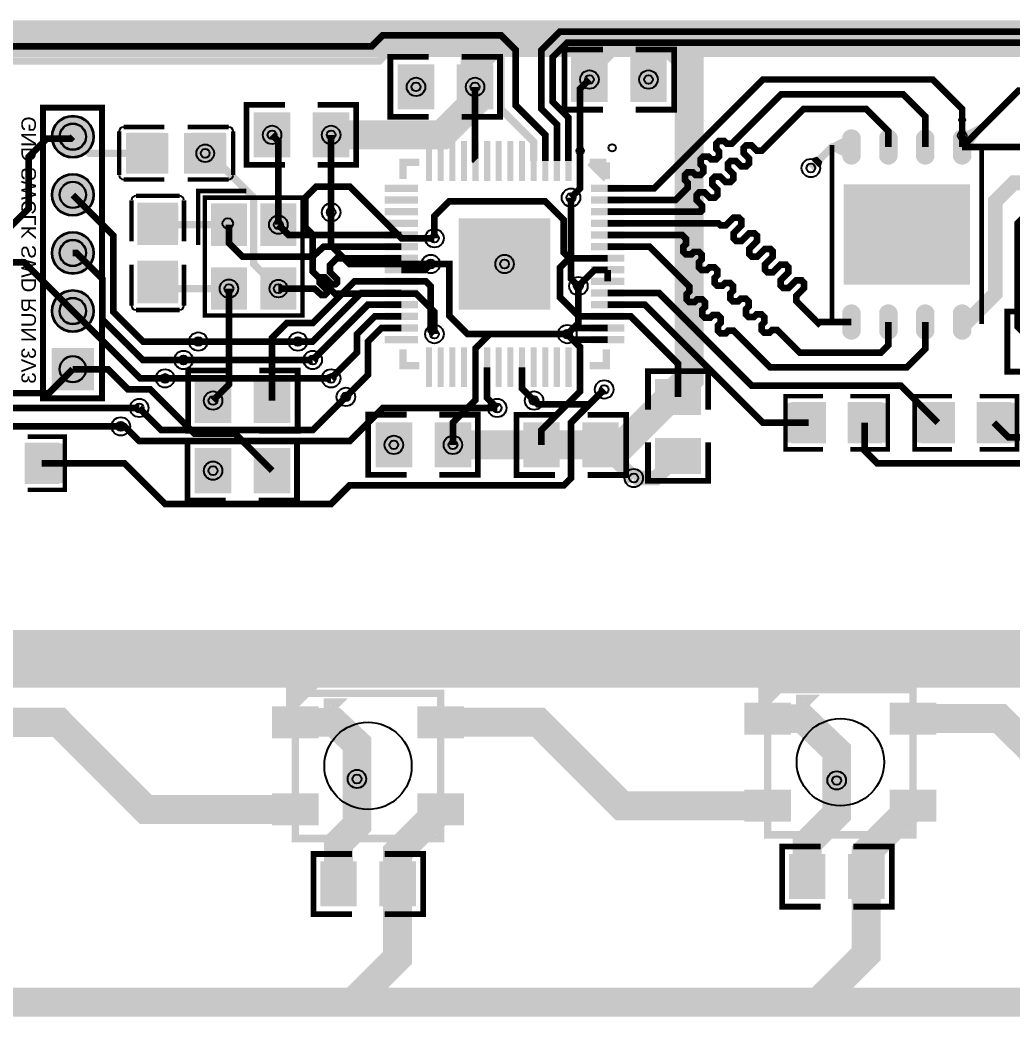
# Model space of a CAD drawing. Extents: x -5 to 8273, y -8273 to 5.
# Drawn here: x 3659 to 5003, y -1381 to 5 of the extents above; entities that cross this region are included whole.
import ezdxf

# ---------------------------------------------------------------- set-up
doc = ezdxf.new("R2010")
doc.units = 9
for name, color, linetype, true_color in [('BoardOutLine', 7, 'Continuous', 0xff00ff), ('BottomLayer', 7, 'Continuous', 0x0000ff), ('BottomSilkLayer', 7, 'Continuous', 0x66cc33), ('BottomSolderMaskLayer', 7, 'Continuous', 0xaa00ff), ('Document', 7, 'Continuous', 0xffffff), ('Hole', 7, 'Continuous', 0x222222), ('Multi-Layer', 7, 'Continuous', 0xc0c0c0), ('TopLayer', 7, 'Continuous', 0xff0000), ('TopPasteMaskLayer', 7, 'Continuous', 0x808080), ('TopSilkLayer', 7, 'Continuous', 0xffcc00), ('TopSolderMaskLayer', 7, 'Continuous', 0x800080)]:
    doc.layers.add(name, color=color, linetype=linetype, true_color=true_color)
doc.styles.get("Standard").update_dxf_attribs({"font": 'arial.ttf'})

msp = doc.modelspace()

# ---------------------------------------------------------------- hatches: boundary and pattern name
at = {"layer": 'BottomSolderMaskLayer'}
for points in [[(3701.4, -152.5, 1), (3758.6, -152.5, 1)], [(3701.4, -231.3, 1), (3758.6, -231.3, 1)], [(3701.4, -310, 1), (3758.6, -310, 1)], [(3701.4, -388.7, 1), (3758.6, -388.7, 1)], [(3701.4, -496), (3701.4, -438.9), (3758.6, -438.9), (3758.6, -496)]]:
    msp.add_hatch(color=256, dxfattribs=at).paths.add_polyline_path(points)
at = {"layer": 'Multi-Layer'}
for points in [[(3702.4, -152.5, 1), (3757.6, -152.5, 1)], [(3702.4, -231.3, 1), (3757.6, -231.3, 1)], [(3702.4, -310, 1), (3757.6, -310, 1)], [(3702.4, -388.7, 1), (3757.6, -388.7, 1)], [(3702.4, -495), (3702.4, -439.9), (3757.6, -439.9), (3757.6, -495)]]:
    msp.add_hatch(color=256, dxfattribs=at).paths.add_polyline_path(points)
at = {"layer": 'TopLayer'}
for points in [[(4452.8, -103.5), (4407.2, -103.5), (4407.2, -46.5), (4452.8, -46.5)], [(4532.8, -103.5), (4487.2, -103.5), (4487.2, -46.5), (4532.8, -46.5)], [(4172.2, -56.5), (4217.8, -56.5), (4217.8, -113.5), (4172.2, -113.5)], [(4252.2, -56.5), (4297.8, -56.5), (4297.8, -113.5), (4252.2, -113.5)], [(3977.2, -121.5), (4022.8, -121.5), (4022.8, -178.5), (3977.2, -178.5)], [(4057.2, -121.5), (4102.8, -121.5), (4102.8, -178.5), (4057.2, -178.5)], [(4942.5, -144.1), (4946.4, -166.2), (4959.9, -147.8), (4959.9, -135.1)], [(3858.4, -201.6), (3858.4, -148.4), (3802.9, -148.4), (3802.9, -201.6)], [(3881.6, -201.6), (3881.6, -148.4), (3937.1, -148.4), (3937.1, -201.6)], [(4796.4, -180.1, -0.785398), (4773.6, -180.1), (4773.6, -152.7, -0.785398), (4796.4, -152.7)], [(4846.4, -180.1, -0.785398), (4823.6, -180.1), (4823.6, -152.7, -0.785398), (4846.4, -152.7)], [(4896.4, -180.1, -0.785398), (4873.6, -180.1), (4873.6, -152.7, -0.785398), (4896.4, -152.7)], [(4946.4, -180.1, -0.785398), (4923.6, -180.1), (4923.6, -152.7, -0.785398), (4946.4, -152.7)], [(4216.6, -163.6), (4216.6, -206.9), (4208.7, -206.9), (4208.7, -163.6)], [(4232.3, -163.6), (4232.3, -206.9), (4224.4, -206.9), (4224.4, -163.6)], [(4248.1, -163.6), (4248.1, -206.9), (4240.2, -206.9), (4240.2, -163.6)], [(4263.8, -163.6), (4263.8, -206.9), (4255.9, -206.9), (4255.9, -163.6)], [(4279.6, -163.6), (4279.6, -206.9), (4271.7, -206.9), (4271.7, -163.6)], [(4295.3, -163.6), (4295.3, -206.9), (4287.4, -206.9), (4287.4, -163.6)], [(4311.1, -163.6), (4311.1, -206.9), (4303.2, -206.9), (4303.2, -163.6)], [(4326.8, -163.6), (4326.8, -206.9), (4318.9, -206.9), (4318.9, -163.6)], [(4342.6, -163.6), (4342.6, -206.9), (4334.7, -206.9), (4334.7, -163.6)], [(4358.3, -163.6), (4358.3, -206.9), (4350.4, -206.9), (4350.4, -163.6)], [(4374.1, -163.6), (4374.1, -206.9), (4366.2, -206.9), (4366.2, -163.6)], [(4389.8, -163.6), (4389.8, -206.9), (4381.9, -206.9), (4381.9, -163.6)], [(4405.6, -163.6), (4405.6, -206.9), (4397.7, -206.9), (4397.7, -163.6)], [(4421.3, -163.6), (4421.3, -206.9), (4413.4, -206.9), (4413.4, -163.6)], [(4773.6, -178.9), (4773.6, -153.9), (4758.6, -161.4), (4758.6, -171.4)], [(4742.5, -195.8), (4729.2, -182.5), (4738.5, -179.4), (4745.6, -186.5)], [(4153.6, -218.7), (4196.9, -218.7), (4196.9, -226.6), (4153.6, -226.6)], [(4476.4, -226.6), (4433.1, -226.6), (4433.1, -218.7), (4476.4, -218.7)], [(4944.6, -218.1), (4944.6, -351.9), (4775.4, -351.9), (4775.4, -218.1)], [(4153.6, -234.4), (4196.9, -234.4), (4196.9, -242.3), (4153.6, -242.3)], [(4476.4, -242.3), (4433.1, -242.3), (4433.1, -234.4), (4476.4, -234.4)], [(3818.4, -298.4), (3871.6, -298.4), (3871.6, -242.9), (3818.4, -242.9)], [(3917.9, -299.3), (3965.2, -299.3), (3965.2, -244.1), (3917.9, -244.1)], [(4032.1, -299.3), (3984.8, -299.3), (3984.8, -244.1), (4032.1, -244.1)], [(4153.6, -250.2), (4196.9, -250.2), (4196.9, -258.1), (4153.6, -258.1)], [(4476.4, -258.1), (4433.1, -258.1), (4433.1, -250.2), (4476.4, -250.2)], [(4153.6, -265.9), (4196.9, -265.9), (4196.9, -273.8), (4153.6, -273.8)], [(4376, -264), (4376, -386), (4254, -386), (4254, -264)], [(4476.4, -273.8), (4433.1, -273.8), (4433.1, -265.9), (4476.4, -265.9)], [(4153.6, -281.7), (4196.9, -281.7), (4196.9, -289.6), (4153.6, -289.6)], [(4476.4, -289.6), (4433.1, -289.6), (4433.1, -281.7), (4476.4, -281.7)], [(4153.6, -297.4), (4196.9, -297.4), (4196.9, -305.3), (4153.6, -305.3)], [(4476.4, -305.3), (4433.1, -305.3), (4433.1, -297.4), (4476.4, -297.4)], [(4153.6, -313.2), (4196.9, -313.2), (4196.9, -321.1), (4153.6, -321.1)], [(4476.4, -321.1), (4433.1, -321.1), (4433.1, -313.2), (4476.4, -313.2)], [(3818.4, -321.6), (3871.6, -321.6), (3871.6, -377.1), (3818.4, -377.1)], [(3917.9, -330.7), (3965.2, -330.7), (3965.2, -385.9), (3917.9, -385.9)], [(4032.1, -330.7), (3984.8, -330.7), (3984.8, -385.9), (4032.1, -385.9)], [(4153.6, -328.9), (4196.9, -328.9), (4196.9, -336.8), (4153.6, -336.8)], [(4476.4, -336.8), (4433.1, -336.8), (4433.1, -328.9), (4476.4, -328.9)], [(4153.6, -344.7), (4196.9, -344.7), (4196.9, -352.6), (4153.6, -352.6)], [(4476.4, -352.6), (4433.1, -352.6), (4433.1, -344.7), (4476.4, -344.7)], [(4153.6, -360.4), (4196.9, -360.4), (4196.9, -368.3), (4153.6, -368.3)], [(4476.4, -368.3), (4433.1, -368.3), (4433.1, -360.4), (4476.4, -360.4)], [(4153.6, -376.2), (4196.9, -376.2), (4196.9, -384.1), (4153.6, -384.1)], [(4476.4, -384.1), (4433.1, -384.1), (4433.1, -376.2), (4476.4, -376.2)], [(4796.4, -417.3, -0.785398), (4773.6, -417.3), (4773.6, -389.9, -0.785398), (4796.4, -389.9)], [(4846.4, -417.3, -0.785398), (4823.6, -417.3), (4823.6, -389.9, -0.785398), (4846.4, -389.9)], [(4896.4, -417.3, -0.785398), (4873.6, -417.3), (4873.6, -389.9, -0.785398), (4896.4, -389.9)], [(4946.4, -417.3, -0.785398), (4923.6, -417.3), (4923.6, -389.9, -0.785398), (4946.4, -389.9)], [(4153.6, -391.9), (4196.9, -391.9), (4196.9, -399.8), (4153.6, -399.8)], [(4476.4, -399.8), (4433.1, -399.8), (4433.1, -391.9), (4476.4, -391.9)], [(4153.6, -407.7), (4196.9, -407.7), (4196.9, -415.5), (4153.6, -415.5)], [(4476.4, -415.5), (4433.1, -415.5), (4433.1, -407.7), (4476.4, -407.7)], [(4153.6, -423.4), (4196.9, -423.4), (4196.9, -431.3), (4153.6, -431.3)], [(4476.4, -431.3), (4433.1, -431.3), (4433.1, -423.4), (4476.4, -423.4)], [(4208.7, -486.4), (4208.7, -443.1), (4216.6, -443.1), (4216.6, -486.4)], [(4224.4, -486.4), (4224.4, -443.1), (4232.3, -443.1), (4232.3, -486.4)], [(4240.2, -486.4), (4240.2, -443.1), (4248.1, -443.1), (4248.1, -486.4)], [(4255.9, -486.4), (4255.9, -443.1), (4263.8, -443.1), (4263.8, -486.4)], [(4271.7, -486.4), (4271.7, -443.1), (4279.6, -443.1), (4279.6, -486.4)], [(4287.4, -486.4), (4287.4, -443.1), (4295.3, -443.1), (4295.3, -486.4)], [(4303.2, -486.4), (4303.2, -443.1), (4311.1, -443.1), (4311.1, -486.4)], [(4318.9, -486.4), (4318.9, -443.1), (4326.8, -443.1), (4326.8, -486.4)], [(4334.7, -486.4), (4334.7, -443.1), (4342.6, -443.1), (4342.6, -486.4)], [(4350.4, -486.4), (4350.4, -443.1), (4358.3, -443.1), (4358.3, -486.4)], [(4366.2, -486.4), (4366.2, -443.1), (4374.1, -443.1), (4374.1, -486.4)], [(4381.9, -486.4), (4381.9, -443.1), (4389.8, -443.1), (4389.8, -486.4)], [(4397.7, -486.4), (4397.7, -443.1), (4405.6, -443.1), (4405.6, -486.4)], [(4413.4, -486.4), (4413.4, -443.1), (4421.3, -443.1), (4421.3, -486.4)], [(3942.8, -538.5), (3897.2, -538.5), (3897.2, -481.5), (3942.8, -481.5)], [(4022.8, -538.5), (3977.2, -538.5), (3977.2, -481.5), (4022.8, -481.5)], [(4578.5, -482.2), (4578.5, -527.8), (4521.5, -527.8), (4521.5, -482.2)], [(4749.3, -567.1), (4749.3, -512.9), (4704.7, -512.9), (4704.7, -567.1)], [(4780.7, -567.1), (4780.7, -512.9), (4825.3, -512.9), (4825.3, -567.1)], [(4924.3, -567.1), (4924.3, -512.9), (4879.7, -512.9), (4879.7, -567.1)], [(4955.7, -567.1), (4955.7, -512.9), (5000.3, -512.9), (5000.3, -567.1)], [(4142.2, -541.5), (4187.8, -541.5), (4187.8, -598.5), (4142.2, -598.5)], [(4222.2, -541.5), (4267.8, -541.5), (4267.8, -598.5), (4222.2, -598.5)], [(4387.8, -598.5), (4342.2, -598.5), (4342.2, -541.5), (4387.8, -541.5)], [(4467.8, -598.5), (4422.2, -598.5), (4422.2, -541.5), (4467.8, -541.5)], [(3665.7, -567.9), (3665.7, -622.1), (3710.3, -622.1), (3710.3, -567.9)], [(4578.5, -562.2), (4578.5, -607.8), (4521.5, -607.8), (4521.5, -562.2)], [(3897.2, -576.5), (3942.8, -576.5), (3942.8, -633.5), (3897.2, -633.5)], [(3977.2, -576.5), (4022.8, -576.5), (4022.8, -633.5), (3977.2, -633.5)], [(4061.1, -965.6), (4002, -965.6), (4002, -926.3), (4061.1, -926.3)], [(4257.9, -965.6), (4198.9, -965.6), (4198.9, -926.3), (4257.9, -926.3)], [(4701.1, -960.6), (4642, -960.6), (4642, -921.3), (4701.1, -921.3)], [(4897.9, -960.6), (4838.9, -960.6), (4838.9, -921.3), (4897.9, -921.3)], [(4701.1, -1078.7), (4642, -1078.7), (4642, -1039.4), (4701.1, -1039.4)], [(4897.9, -1078.7), (4838.9, -1078.7), (4838.9, -1039.4), (4897.9, -1039.4)], [(4061.1, -1083.7), (4002, -1083.7), (4002, -1044.4), (4061.1, -1044.4)], [(4257.9, -1083.7), (4198.9, -1083.7), (4198.9, -1044.4), (4257.9, -1044.4)], [(4112.8, -1193.5), (4067.2, -1193.5), (4067.2, -1136.5), (4112.8, -1136.5)], [(4192.8, -1193.5), (4147.2, -1193.5), (4147.2, -1136.5), (4192.8, -1136.5)], [(4747.8, -1183.5), (4702.2, -1183.5), (4702.2, -1126.5), (4747.8, -1126.5)], [(4827.8, -1183.5), (4782.2, -1183.5), (4782.2, -1126.5), (4827.8, -1126.5)]]:
    msp.add_hatch(color=256, dxfattribs=at).paths.add_polyline_path(points)
at = {"layer": 'TopPasteMaskLayer'}
for points in [[(4452.8, -103.5), (4407.2, -103.5), (4407.2, -46.5), (4452.8, -46.5)], [(4532.8, -103.5), (4487.2, -103.5), (4487.2, -46.5), (4532.8, -46.5)], [(4172.2, -56.5), (4217.8, -56.5), (4217.8, -113.5), (4172.2, -113.5)], [(4252.2, -56.5), (4297.8, -56.5), (4297.8, -113.5), (4252.2, -113.5)], [(3977.2, -121.5), (4022.8, -121.5), (4022.8, -178.5), (3977.2, -178.5)], [(4057.2, -121.5), (4102.8, -121.5), (4102.8, -178.5), (4057.2, -178.5)], [(3804.1, -199.4), (3804.1, -149), (3806, -147), (3851.3, -147), (3853.3, -149), (3853.5, -165.2), (3835.7, -165.2), (3835.7, -182.9), (3853.1, -182.9), (3853.3, -199.4), (3851.3, -201.4), (3806, -201.4)], [(3888.7, -199.4), (3888.7, -182.9), (3906.2, -182.9), (3906.2, -165.2), (3888.9, -165.2), (3888.7, -149), (3890.7, -147), (3935.9, -147), (3937.9, -149), (3937.9, -199.4), (3935.9, -201.4), (3890.7, -201.4)], [(4796.4, -180.1, -0.785398), (4773.6, -180.1), (4773.6, -152.7, -0.785398), (4796.4, -152.7)], [(4846.4, -180.1, -0.785398), (4823.6, -180.1), (4823.6, -152.7, -0.785398), (4846.4, -152.7)], [(4896.4, -180.1, -0.785398), (4873.6, -180.1), (4873.6, -152.7, -0.785398), (4896.4, -152.7)], [(4946.4, -180.1, -0.785398), (4923.6, -180.1), (4923.6, -152.7, -0.785398), (4946.4, -152.7)], [(4216.6, -163.6), (4208.7, -163.6), (4208.7, -206.9), (4216.6, -206.9)], [(4232.3, -163.6), (4224.4, -163.6), (4224.4, -206.9), (4232.3, -206.9)], [(4248.1, -163.6), (4240.2, -163.6), (4240.2, -206.9), (4248.1, -206.9)], [(4263.8, -163.6), (4255.9, -163.6), (4255.9, -206.9), (4263.8, -206.9)], [(4279.6, -163.6), (4271.7, -163.6), (4271.7, -206.9), (4279.6, -206.9)], [(4295.3, -163.6), (4287.4, -163.6), (4287.4, -206.9), (4295.3, -206.9)], [(4303.2, -206.9), (4311.1, -206.9), (4311.1, -163.6), (4303.2, -163.6)], [(4326.8, -163.6), (4318.9, -163.6), (4318.9, -206.9), (4326.8, -206.9)], [(4342.6, -163.6), (4334.7, -163.6), (4334.7, -206.9), (4342.6, -206.9)], [(4358.3, -163.6), (4350.4, -163.6), (4350.4, -206.9), (4358.3, -206.9)], [(4374.1, -163.6), (4366.2, -163.6), (4366.2, -206.9), (4374.1, -206.9)], [(4389.8, -163.6), (4381.9, -163.6), (4381.9, -206.9), (4389.8, -206.9)], [(4405.6, -163.6), (4397.7, -163.6), (4397.7, -206.9), (4405.6, -206.9)], [(4421.3, -163.6), (4413.4, -163.6), (4413.4, -206.9), (4421.3, -206.9)], [(4153.6, -226.6), (4196.9, -226.6), (4196.9, -218.7), (4153.6, -218.7)], [(4433.1, -226.6), (4476.4, -226.6), (4476.4, -218.7), (4433.1, -218.7)], [(4944.6, -218.1), (4944.6, -351.9), (4775.4, -351.9), (4775.4, -218.1)], [(4153.6, -242.3), (4196.9, -242.3), (4196.9, -234.4), (4153.6, -234.4)], [(4433.1, -242.3), (4476.4, -242.3), (4476.4, -234.4), (4433.1, -234.4)], [(3820.6, -244.1), (3871, -244.1), (3873, -246), (3873, -291.3), (3871, -293.3), (3854.8, -293.5), (3854.8, -275.7), (3837.1, -275.7), (3837.1, -293.1), (3820.6, -293.3), (3818.6, -291.3), (3818.6, -246)], [(3917.9, -299.3), (3965.2, -299.3), (3965.2, -244.1), (3917.9, -244.1)], [(4032.1, -299.3), (3984.8, -299.3), (3984.8, -244.1), (4032.1, -244.1)], [(4196.9, -250.2), (4153.6, -250.2), (4153.6, -258.1), (4196.9, -258.1)], [(4433.1, -258.1), (4476.4, -258.1), (4476.4, -250.2), (4433.1, -250.2)], [(4196.9, -265.9), (4153.6, -265.9), (4153.6, -273.8), (4196.9, -273.8)], [(4363.8, -276.2), (4363.8, -373.8), (4266.2, -373.8), (4266.2, -276.2)], [(4433.1, -273.8), (4476.4, -273.8), (4476.4, -265.9), (4433.1, -265.9)], [(4196.9, -281.7), (4153.6, -281.7), (4153.6, -289.6), (4196.9, -289.6)], [(4476.4, -281.7), (4433.1, -281.7), (4433.1, -289.6), (4476.4, -289.6)], [(4196.9, -297.4), (4153.6, -297.4), (4153.6, -305.3), (4196.9, -305.3)], [(4433.1, -305.3), (4476.4, -305.3), (4476.4, -297.4), (4433.1, -297.4)], [(4196.9, -313.2), (4153.6, -313.2), (4153.6, -321.1), (4196.9, -321.1)], [(4433.1, -321.1), (4476.4, -321.1), (4476.4, -313.2), (4433.1, -313.2)], [(3820.6, -328.7), (3837.1, -328.7), (3837.1, -346.2), (3854.8, -346.2), (3854.8, -328.9), (3871, -328.7), (3873, -330.7), (3873, -375.9), (3871, -377.9), (3820.6, -377.9), (3818.6, -375.9), (3818.6, -330.7)], [(3917.9, -330.7), (3965.2, -330.7), (3965.2, -385.9), (3917.9, -385.9)], [(4032.1, -330.7), (3984.8, -330.7), (3984.8, -385.9), (4032.1, -385.9)], [(4153.6, -336.8), (4196.9, -336.8), (4196.9, -328.9), (4153.6, -328.9)], [(4433.1, -336.8), (4476.4, -336.8), (4476.4, -328.9), (4433.1, -328.9)], [(4153.6, -352.6), (4196.9, -352.6), (4196.9, -344.7), (4153.6, -344.7)], [(4433.1, -352.6), (4476.4, -352.6), (4476.4, -344.7), (4433.1, -344.7)], [(4196.9, -360.4), (4153.6, -360.4), (4153.6, -368.3), (4196.9, -368.3)], [(4433.1, -368.3), (4476.4, -368.3), (4476.4, -360.4), (4433.1, -360.4)], [(4196.9, -376.2), (4153.6, -376.2), (4153.6, -384.1), (4196.9, -384.1)], [(4433.1, -384.1), (4476.4, -384.1), (4476.4, -376.2), (4433.1, -376.2)], [(4796.4, -417.3, -0.785398), (4773.6, -417.3), (4773.6, -389.9, -0.785398), (4796.4, -389.9)], [(4846.4, -417.3, -0.785398), (4823.6, -417.3), (4823.6, -389.9, -0.785398), (4846.4, -389.9)], [(4896.4, -417.3, -0.785398), (4873.6, -417.3), (4873.6, -389.9, -0.785398), (4896.4, -389.9)], [(4946.4, -417.3, -0.785398), (4923.6, -417.3), (4923.6, -389.9, -0.785398), (4946.4, -389.9)], [(4196.9, -391.9), (4153.6, -391.9), (4153.6, -399.8), (4196.9, -399.8)], [(4433.1, -399.8), (4476.4, -399.8), (4476.4, -391.9), (4433.1, -391.9)], [(4196.9, -407.7), (4153.6, -407.7), (4153.6, -415.5), (4196.9, -415.5)], [(4476.4, -407.7), (4433.1, -407.7), (4433.1, -415.5), (4476.4, -415.5)], [(4196.9, -423.4), (4153.6, -423.4), (4153.6, -431.3), (4196.9, -431.3)], [(4476.4, -423.4), (4433.1, -423.4), (4433.1, -431.3), (4476.4, -431.3)], [(4216.6, -443.1), (4208.7, -443.1), (4208.7, -486.4), (4216.6, -486.4)], [(4224.4, -486.4), (4232.3, -486.4), (4232.3, -443.1), (4224.4, -443.1)], [(4240.2, -486.4), (4248.1, -486.4), (4248.1, -443.1), (4240.2, -443.1)], [(4255.9, -486.4), (4263.8, -486.4), (4263.8, -443.1), (4255.9, -443.1)], [(4271.7, -486.4), (4279.6, -486.4), (4279.6, -443.1), (4271.7, -443.1)], [(4287.4, -486.4), (4295.3, -486.4), (4295.3, -443.1), (4287.4, -443.1)], [(4303.2, -486.4), (4311.1, -486.4), (4311.1, -443.1), (4303.2, -443.1)], [(4326.8, -443.1), (4318.9, -443.1), (4318.9, -486.4), (4326.8, -486.4)], [(4334.7, -486.4), (4342.6, -486.4), (4342.6, -443.1), (4334.7, -443.1)], [(4350.4, -486.4), (4358.3, -486.4), (4358.3, -443.1), (4350.4, -443.1)], [(4366.2, -486.4), (4374.1, -486.4), (4374.1, -443.1), (4366.2, -443.1)], [(4381.9, -486.4), (4389.8, -486.4), (4389.8, -443.1), (4381.9, -443.1)], [(4397.7, -486.4), (4405.6, -486.4), (4405.6, -443.1), (4397.7, -443.1)], [(4413.4, -486.4), (4421.3, -486.4), (4421.3, -443.1), (4413.4, -443.1)], [(3942.8, -538.5), (3897.2, -538.5), (3897.2, -481.5), (3942.8, -481.5)], [(4022.8, -538.5), (3977.2, -538.5), (3977.2, -481.5), (4022.8, -481.5)], [(4578.5, -482.2), (4578.5, -527.8), (4521.5, -527.8), (4521.5, -482.2)], [(4698.1, -565.2), (4698.1, -514.8), (4700, -512.8), (4745.3, -512.8), (4747.3, -514.8), (4747.5, -530.9), (4729.8, -530.9), (4729.8, -548.7), (4747.1, -548.7), (4747.3, -565.2), (4745.3, -567.2), (4700, -567.2)], [(4782.7, -565.2), (4782.7, -548.7), (4800.2, -548.7), (4800.2, -530.9), (4782.9, -530.9), (4782.7, -514.8), (4784.7, -512.8), (4830, -512.8), (4831.9, -514.8), (4831.9, -565.2), (4830, -567.2), (4784.7, -567.2)], [(4873.1, -565.2), (4873.1, -514.8), (4875, -512.8), (4920.3, -512.8), (4922.3, -514.8), (4922.5, -530.9), (4904.8, -530.9), (4904.8, -548.7), (4922.1, -548.7), (4922.3, -565.2), (4920.3, -567.2), (4875, -567.2)], [(4957.7, -565.2), (4957.7, -548.7), (4975.2, -548.7), (4975.2, -530.9), (4957.9, -530.9), (4957.7, -514.8), (4959.7, -512.8), (5005, -512.8), (5006.9, -514.8), (5006.9, -565.2), (5005, -567.2), (4959.7, -567.2)], [(4142.2, -541.5), (4187.8, -541.5), (4187.8, -598.5), (4142.2, -598.5)], [(4222.2, -541.5), (4267.8, -541.5), (4267.8, -598.5), (4222.2, -598.5)], [(4387.8, -598.5), (4342.2, -598.5), (4342.2, -541.5), (4387.8, -541.5)], [(4467.8, -598.5), (4422.2, -598.5), (4422.2, -541.5), (4467.8, -541.5)], [(3716.9, -569.8), (3716.9, -620.2), (3715, -622.2), (3669.7, -622.2), (3667.7, -620.2), (3667.5, -604.1), (3685.2, -604.1), (3685.2, -586.3), (3667.9, -586.3), (3667.7, -569.8), (3669.7, -567.8), (3715, -567.8)], [(4578.5, -562.2), (4578.5, -607.8), (4521.5, -607.8), (4521.5, -562.2)], [(3897.2, -576.5), (3942.8, -576.5), (3942.8, -633.5), (3897.2, -633.5)], [(3977.2, -576.5), (4022.8, -576.5), (4022.8, -633.5), (3977.2, -633.5)], [(4061.1, -965.6), (4002, -965.6), (4002, -926.3), (4061.1, -926.3)], [(4257.9, -965.6), (4198.9, -965.6), (4198.9, -926.3), (4257.9, -926.3)], [(4701.1, -960.6), (4642, -960.6), (4642, -921.3), (4701.1, -921.3)], [(4897.9, -960.6), (4838.9, -960.6), (4838.9, -921.3), (4897.9, -921.3)], [(4701.1, -1078.7), (4642, -1078.7), (4642, -1039.4), (4701.1, -1039.4)], [(4897.9, -1078.7), (4838.9, -1078.7), (4838.9, -1039.4), (4897.9, -1039.4)], [(4061.1, -1083.7), (4002, -1083.7), (4002, -1044.4), (4061.1, -1044.4)], [(4257.9, -1083.7), (4198.9, -1083.7), (4198.9, -1044.4), (4257.9, -1044.4)], [(4112.8, -1193.5), (4067.2, -1193.5), (4067.2, -1136.5), (4112.8, -1136.5)], [(4192.8, -1193.5), (4147.2, -1193.5), (4147.2, -1136.5), (4192.8, -1136.5)], [(4747.8, -1183.5), (4702.2, -1183.5), (4702.2, -1126.5), (4747.8, -1126.5)], [(4827.8, -1183.5), (4782.2, -1183.5), (4782.2, -1126.5), (4827.8, -1126.5)]]:
    msp.add_hatch(color=256, dxfattribs=at).paths.add_polyline_path(points)
at = {"layer": 'TopSolderMaskLayer'}
for points in [[(4170.2, -54.5), (4219.8, -54.5), (4219.8, -115.5), (4170.2, -115.5)], [(4250.2, -54.5), (4299.8, -54.5), (4299.8, -115.5), (4250.2, -115.5)], [(4454.8, -105.5), (4405.2, -105.5), (4405.2, -44.5), (4454.8, -44.5)], [(4534.8, -105.5), (4485.2, -105.5), (4485.2, -44.5), (4534.8, -44.5)], [(3701.4, -152.5, 1), (3758.6, -152.5, 1)], [(3975.2, -119.5), (4024.8, -119.5), (4024.8, -180.5), (3975.2, -180.5)], [(4055.2, -119.5), (4104.8, -119.5), (4104.8, -180.5), (4055.2, -180.5)], [(3859.4, -202.6), (3859.4, -147.4), (3801.9, -147.4), (3801.9, -202.6)], [(3880.6, -202.6), (3880.6, -147.4), (3938.1, -147.4), (3938.1, -202.6)], [(4797.4, -180.6, -0.785398), (4772.6, -180.6), (4772.6, -152.2, -0.785398), (4797.4, -152.2)], [(4847.4, -180.6, -0.785398), (4822.6, -180.6), (4822.6, -152.2, -0.785398), (4847.4, -152.2)], [(4897.4, -180.6, -0.785398), (4872.6, -180.6), (4872.6, -152.2, -0.785398), (4897.4, -152.2)], [(4947.4, -180.6, -0.785398), (4922.6, -180.6), (4922.6, -152.2, -0.785398), (4947.4, -152.2)], [(4216.8, -158.2), (4216.8, -212.3), (4208.5, -212.3), (4208.5, -158.2)], [(4232.5, -158.2), (4232.5, -212.3), (4224.3, -212.3), (4224.3, -158.2)], [(4248.3, -158.2), (4248.3, -212.3), (4240, -212.3), (4240, -158.2)], [(4264, -158.2), (4264, -212.3), (4255.8, -212.3), (4255.8, -158.2)], [(4279.8, -158.2), (4279.8, -212.3), (4271.5, -212.3), (4271.5, -158.2)], [(4295.5, -158.2), (4295.5, -212.3), (4287.3, -212.3), (4287.3, -158.2)], [(4311.2, -158.2), (4311.2, -212.3), (4303, -212.3), (4303, -158.2)], [(4327, -158.2), (4327, -212.3), (4318.8, -212.3), (4318.8, -158.2)], [(4342.7, -158.2), (4342.7, -212.3), (4334.5, -212.3), (4334.5, -158.2)], [(4358.5, -158.2), (4358.5, -212.3), (4350.3, -212.3), (4350.3, -158.2)], [(4374.2, -158.2), (4374.2, -212.3), (4366, -212.3), (4366, -158.2)], [(4390, -158.2), (4390, -212.3), (4381.7, -212.3), (4381.7, -158.2)], [(4405.7, -158.2), (4405.7, -212.3), (4397.5, -212.3), (4397.5, -158.2)], [(4421.5, -158.2), (4421.5, -212.3), (4413.2, -212.3), (4413.2, -158.2)], [(3701.4, -231.3, 1), (3758.6, -231.3, 1)], [(4152.6, -217.7), (4197.9, -217.7), (4197.9, -227.6), (4152.6, -227.6)], [(4477.4, -227.6), (4432.1, -227.6), (4432.1, -217.7), (4477.4, -217.7)], [(4945.6, -217.1), (4945.6, -352.9), (4774.4, -352.9), (4774.4, -217.1)], [(4152.6, -233.5), (4197.9, -233.5), (4197.9, -243.3), (4152.6, -243.3)], [(4477.4, -243.3), (4432.1, -243.3), (4432.1, -233.5), (4477.4, -233.5)], [(3817.5, -299.4), (3872.5, -299.4), (3872.5, -241.8), (3817.5, -241.8)], [(3917.1, -300.4), (3966, -300.4), (3966, -243), (3917.1, -243)], [(4032.9, -300.4), (3984, -300.4), (3984, -243), (4032.9, -243)], [(4152.6, -249.2), (4197.9, -249.2), (4197.9, -259.1), (4152.6, -259.1)], [(4477.4, -259.1), (4432.1, -259.1), (4432.1, -249.2), (4477.4, -249.2)], [(4377, -263), (4377, -387), (4253, -387), (4253, -263)], [(4152.6, -265), (4197.9, -265), (4197.9, -274.8), (4152.6, -274.8)], [(4477.4, -274.8), (4432.1, -274.8), (4432.1, -265), (4477.4, -265)], [(3701.4, -310, 1), (3758.6, -310, 1)], [(4152.6, -280.7), (4197.9, -280.7), (4197.9, -290.6), (4152.6, -290.6)], [(4477.4, -290.6), (4432.1, -290.6), (4432.1, -280.7), (4477.4, -280.7)], [(4152.6, -296.5), (4197.9, -296.5), (4197.9, -306.3), (4152.6, -306.3)], [(4477.4, -306.3), (4432.1, -306.3), (4432.1, -296.5), (4477.4, -296.5)], [(4152.6, -312.2), (4197.9, -312.2), (4197.9, -322), (4152.6, -322)], [(4477.4, -322), (4432.1, -322), (4432.1, -312.2), (4477.4, -312.2)], [(3817.5, -320.6), (3872.5, -320.6), (3872.5, -378.2), (3817.5, -378.2)], [(3917.1, -329.6), (3966, -329.6), (3966, -387), (3917.1, -387)], [(4032.9, -329.6), (3984, -329.6), (3984, -387), (4032.9, -387)], [(4152.6, -327.9), (4197.9, -327.9), (4197.9, -337.8), (4152.6, -337.8)], [(4477.4, -337.8), (4432.1, -337.8), (4432.1, -327.9), (4477.4, -327.9)], [(4152.6, -343.7), (4197.9, -343.7), (4197.9, -353.5), (4152.6, -353.5)], [(4477.4, -353.5), (4432.1, -353.5), (4432.1, -343.7), (4477.4, -343.7)], [(3701.4, -388.7, 1), (3758.6, -388.7, 1)], [(4152.6, -359.4), (4197.9, -359.4), (4197.9, -369.3), (4152.6, -369.3)], [(4477.4, -369.3), (4432.1, -369.3), (4432.1, -359.4), (4477.4, -359.4)], [(4152.6, -375.2), (4197.9, -375.2), (4197.9, -385), (4152.6, -385)], [(4477.4, -385), (4432.1, -385), (4432.1, -375.2), (4477.4, -375.2)], [(4797.4, -417.8, -0.785398), (4772.6, -417.8), (4772.6, -389.4, -0.785398), (4797.4, -389.4)], [(4847.4, -417.8, -0.785398), (4822.6, -417.8), (4822.6, -389.4, -0.785398), (4847.4, -389.4)], [(4897.4, -417.8, -0.785398), (4872.6, -417.8), (4872.6, -389.4, -0.785398), (4897.4, -389.4)], [(4947.4, -417.8, -0.785398), (4922.6, -417.8), (4922.6, -389.4, -0.785398), (4947.4, -389.4)], [(4152.6, -390.9), (4197.9, -390.9), (4197.9, -400.8), (4152.6, -400.8)], [(4477.4, -400.8), (4432.1, -400.8), (4432.1, -390.9), (4477.4, -390.9)], [(4152.6, -406.7), (4197.9, -406.7), (4197.9, -416.5), (4152.6, -416.5)], [(4477.4, -416.5), (4432.1, -416.5), (4432.1, -406.7), (4477.4, -406.7)], [(4152.6, -422.4), (4197.9, -422.4), (4197.9, -432.3), (4152.6, -432.3)], [(4477.4, -432.3), (4432.1, -432.3), (4432.1, -422.4), (4477.4, -422.4)], [(3701.4, -496), (3701.4, -438.9), (3758.6, -438.9), (3758.6, -496)], [(4208.5, -491.8), (4208.5, -437.7), (4216.8, -437.7), (4216.8, -491.8)], [(4224.3, -491.8), (4224.3, -437.7), (4232.5, -437.7), (4232.5, -491.8)], [(4240, -491.8), (4240, -437.7), (4248.3, -437.7), (4248.3, -491.8)], [(4255.8, -491.8), (4255.8, -437.7), (4264, -437.7), (4264, -491.8)], [(4271.5, -491.8), (4271.5, -437.7), (4279.8, -437.7), (4279.8, -491.8)], [(4287.3, -491.8), (4287.3, -437.7), (4295.5, -437.7), (4295.5, -491.8)], [(4303, -491.8), (4303, -437.7), (4311.2, -437.7), (4311.2, -491.8)], [(4318.8, -491.8), (4318.8, -437.7), (4327, -437.7), (4327, -491.8)], [(4334.5, -491.8), (4334.5, -437.7), (4342.7, -437.7), (4342.7, -491.8)], [(4350.3, -491.8), (4350.3, -437.7), (4358.5, -437.7), (4358.5, -491.8)], [(4366, -491.8), (4366, -437.7), (4374.2, -437.7), (4374.2, -491.8)], [(4381.7, -491.8), (4381.7, -437.7), (4390, -437.7), (4390, -491.8)], [(4397.5, -491.8), (4397.5, -437.7), (4405.7, -437.7), (4405.7, -491.8)], [(4413.2, -491.8), (4413.2, -437.7), (4421.5, -437.7), (4421.5, -491.8)], [(3944.8, -540.5), (3895.2, -540.5), (3895.2, -479.5), (3944.8, -479.5)], [(4024.8, -540.5), (3975.2, -540.5), (3975.2, -479.5), (4024.8, -479.5)], [(4581, -480.6), (4581, -529.4), (4519, -529.4), (4519, -480.6)], [(4750.3, -568.1), (4750.3, -511.9), (4703.7, -511.9), (4703.7, -568.1)], [(4779.7, -568.1), (4779.7, -511.9), (4826.3, -511.9), (4826.3, -568.1)], [(4925.3, -568.1), (4925.3, -511.9), (4878.7, -511.9), (4878.7, -568.1)], [(4954.7, -568.1), (4954.7, -511.9), (5001.3, -511.9), (5001.3, -568.1)], [(4140.2, -539.5), (4189.8, -539.5), (4189.8, -600.5), (4140.2, -600.5)], [(4220.2, -539.5), (4269.8, -539.5), (4269.8, -600.5), (4220.2, -600.5)], [(4389.8, -600.5), (4340.2, -600.5), (4340.2, -539.5), (4389.8, -539.5)], [(4469.8, -600.5), (4420.2, -600.5), (4420.2, -539.5), (4469.8, -539.5)], [(3664.7, -566.9), (3664.7, -623.1), (3711.3, -623.1), (3711.3, -566.9)], [(4581, -560.6), (4581, -609.4), (4519, -609.4), (4519, -560.6)], [(3895.2, -574.5), (3944.8, -574.5), (3944.8, -635.5), (3895.2, -635.5)], [(3975.2, -574.5), (4024.8, -574.5), (4024.8, -635.5), (3975.2, -635.5)], [(4063.1, -967.6), (4000, -967.6), (4000, -924.3), (4063.1, -924.3)], [(4259.9, -967.6), (4196.9, -967.6), (4196.9, -924.3), (4259.9, -924.3)], [(4703.1, -962.6), (4640, -962.6), (4640, -919.3), (4703.1, -919.3)], [(4899.9, -962.6), (4836.9, -962.6), (4836.9, -919.3), (4899.9, -919.3)], [(4703.1, -1080.7), (4640, -1080.7), (4640, -1037.4), (4703.1, -1037.4)], [(4899.9, -1080.7), (4836.9, -1080.7), (4836.9, -1037.4), (4899.9, -1037.4)], [(4063.1, -1085.7), (4000, -1085.7), (4000, -1042.4), (4063.1, -1042.4)], [(4259.9, -1085.7), (4196.9, -1085.7), (4196.9, -1042.4), (4259.9, -1042.4)], [(4114.8, -1195.5), (4065.2, -1195.5), (4065.2, -1134.5), (4114.8, -1134.5)], [(4194.8, -1195.5), (4145.2, -1195.5), (4145.2, -1134.5), (4194.8, -1134.5)], [(4749.8, -1185.5), (4700.2, -1185.5), (4700.2, -1124.5), (4749.8, -1124.5)], [(4829.8, -1185.5), (4780.2, -1185.5), (4780.2, -1124.5), (4829.8, -1124.5)]]:
    msp.add_hatch(color=256, dxfattribs=at).paths.add_polyline_path(points)

# ---------------------------------------------------------------- linework, layer by layer
at = {"layer": 'BoardOutLine', "const_width": 10}
msp.add_lwpolyline([(0, 0), (8267.7, 0), (8267.7, -8267.7), (0, -8267.7), (0, 0)], close=True, dxfattribs=at)
at = {"layer": 'BottomLayer'}
for points, const_width in [([(3120, -210), (3150, -210), (3335, -25), (4300, -25)], 39.4), ([(4245, -570), (4475, -570), (4565, -480), (4565, -50), (4540, -25), (4455, -25), (4430, -50), (4430, -75)], 39.4), ([(4480, -25), (4300, -25), (4275, -50), (4275, -85)], 39.4), ([(4515, -25), (5525, -25), (5585, -85), (5585, -590), (5595, -600)], 39.4), ([(4275, -85), (4275, -105), (4230, -150), (4080, -150)], 39.4), ([(4008.5, -358.3), (3975, -324.8), (3975, -235), (3915, -175), (3909.4, -175)], 10), ([(4220, -420), (4220, -390), (4195, -365), (4085, -365), (4055, -335), (4055, -285), (4045, -275), (4045, -235), (4060, -220), (4105, -220), (4175, -290), (4220, -290)], 9), ([(4415, -355), (4405, -345), (4405, -235)], 9), ([(4080, -255), (4080, -300), (4105, -325), (4215, -325)], 9), ([(4400, -420), (4415, -405), (4415, -355)], 9), ([(4035, -430), (3900, -430)], 9), ([(4055, -455), (3880, -455)], 9), ([(4080, -480), (3855, -480)], 9), ([(4450, -495), (4430, -515), (4360, -515), (4355, -510)], 9), ([(4100, -505), (4055, -550), (3850, -550), (3820, -520)], 9), ([(3795, -545), (3800, -545), (3820, -565), (4105, -565), (4150, -520), (4305, -520)], 9)]:
    msp.add_lwpolyline(points, dxfattribs=dict(at, const_width=const_width))
at = {"layer": 'BottomSolderMaskLayer'}
for centre, radius in [((3730, -152.5), 28.6), ((3730, -152.5), 18.1), ((3730, -231.3), 28.6), ((3730, -231.3), 18.1), ((3730, -310), 28.6), ((3730, -310), 18.1), ((3730, -388.7), 28.6), ((3730, -388.7), 18.1), ((3730, -467.5), 18.1)]:
    msp.add_circle(centre, radius, dxfattribs=at)
at = {"layer": 'Document'}
for centre, radius in [((4935, -151.1), 5.91), ((4417.4, -171.5), 5), ((3940, -270), 7.07)]:
    msp.add_circle(centre, radius, dxfattribs=at)
at = {"layer": 'Hole'}
for centre in [(4430, -75), (4510, -75), (4195, -85), (4275, -85), (4000, -150), (4080, -150), (3909.4, -175), (4730, -195), (4405, -235), (4080, -255), (4008.5, -271.7), (4220, -290), (4215, -325), (4315, -325), (3941.5, -358.3), (4008.5, -358.3), (4415, -355), (4220, -420), (4400, -420), (3900, -430), (4035, -430), (3880, -455), (4055, -455), (3855, -480), (4080, -480), (4100, -505), (4450, -495), (3920, -510), (4355, -510), (3820, -520), (4305, -520), (3795, -545), (4165, -570), (4245, -570), (3920, -605), (4490, -615), (4115, -1022.7), (4765, -1024.7)]:
    msp.add_circle(centre, 6, dxfattribs=at)
at = {"layer": 'Multi-Layer'}
for centre, radius in [((4430, -75), 12.5), ((4510, -75), 12.5), ((4195, -85), 12.5), ((4275, -85), 12.5), ((3730, -152.5), 27.6), ((3730, -152.5), 17.5), ((4000, -150), 12.5), ((4080, -150), 12.5), ((3909.4, -175), 12), ((4730, -195), 12.5), ((3730, -231.3), 27.6), ((3730, -231.3), 17.5), ((4405, -235), 12.5), ((4080, -255), 12.5), ((4008.5, -271.7), 12.5), ((3730, -310), 27.6), ((4220, -290), 12.5), ((3730, -310), 17.5), ((4215, -325), 12.5), ((4315, -325), 12.5), ((3941.5, -358.3), 12.5), ((4008.5, -358.3), 12), ((4415, -355), 12.5), ((3730, -388.7), 27.6), ((3730, -388.7), 17.5), ((4220, -420), 12.5), ((4400, -420), 12.5), ((3900, -430), 12.5), ((4035, -430), 12.5), ((3880, -455), 12.5), ((4055, -455), 12.5), ((3730, -467.5), 17.5), ((3855, -480), 12.5), ((4080, -480), 12.5), ((4450, -495), 12.5), ((3920, -510), 12.5), ((4100, -505), 12.5), ((4355, -510), 12.5), ((3820, -520), 12.5), ((4305, -520), 12.5), ((3795, -545), 12.5), ((4165, -570), 12.5), ((4245, -570), 12.5), ((3920, -605), 12.5), ((4490, -615), 12.5), ((4115, -1022.7), 12.5), ((4765, -1024.7), 12.5)]:
    msp.add_circle(centre, radius, dxfattribs=at)
at = {"layer": 'TopLayer'}
for points, const_width in [([(2695, -450), (2695, -445), (2850, -290), (3365, -290), (3450, -205), (3450, -105), (3525, -30), (4135, -30), (4150, -15), (4310, -15), (4330, -35), (4330, -110), (4370.1, -150.1), (4370.1, -185.2)], 9), ([(4385.9, -185.2), (4385.9, -135.9), (4365, -115), (4365, -35), (4390, -10), (6260, -10), (6285, -35)], 9), ([(4401.6, -185.2), (4401.6, -126.6), (4380, -105), (4380, -45), (4400, -25), (6225, -25), (6244, -44), (6244, -80)], 9), ([(2695, -550), (2740, -550), (2795, -495), (2795, -375), (2860, -310), (3370, -310), (3470, -210), (3470, -110), (3530, -50), (4145, -50), (4160, -35), (4305, -35), (4310, -40), (4310, -115), (4354.4, -159.4), (4354.4, -185.2)], 10), ([(4275.6, -185.2), (4275, -184.6), (4275, -85)], 9), ([(4417.4, -185.2), (4417.4, -87.6), (4430, -75), (4430, -75)], 9), ([(4935, -166.4), (4935, -115), (4895, -75), (4665, -75), (4517.4, -222.6), (4454.8, -222.6)], 9), ([(4454.8, -238.4), (4546.6, -238.4), (4563.1, -221.9), (4563.1, -214.9), (4559.5, -211.3), (4559.5, -204.3), (4563.1, -200.7), (4570.1, -200.7), (4573.7, -204.3), (4580.7, -204.3), (4584.3, -200.7), (4584.3, -193.7), (4580.7, -190.1), (4580.7, -183), (4584.3, -179.5), (4591.3, -179.5), (4594.9, -183), (4601.9, -183), (4605.5, -179.5), (4605.5, -172.4), (4601.9, -168.9), (4601.9, -161.8), (4605.5, -158.3), (4612.6, -158.3), (4616.1, -161.8), (4623.2, -161.8), (4690, -95), (4855, -95), (4885, -125), (4885, -166.4)], 9), ([(4935, -166.4), (5011.4, -90), (5145, -90)], 9), ([(4454.8, -254.1), (4580.9, -254.1), (4582.3, -252.7), (4582.3, -245.6), (4575.3, -238.5), (4575.3, -231.5), (4578.8, -227.9), (4585.9, -227.9), (4592.9, -235), (4600, -235), (4603.5, -231.5), (4603.5, -224.4), (4596.5, -217.3), (4596.5, -210.2), (4600, -206.7), (4607.1, -206.7), (4614.2, -213.8), (4621.2, -213.8), (4624.8, -210.2), (4624.8, -203.2), (4617.7, -196.1), (4617.7, -189), (4621.2, -185.5), (4628.3, -185.5), (4635.4, -192.6), (4642.4, -192.6), (4646, -189), (4646, -182), (4638.9, -174.9), (4638.9, -167.8), (4642.4, -164.3), (4649.5, -164.3), (4656.6, -171.3), (4663.7, -171.3), (4720, -115), (4805, -115), (4835, -145), (4835, -166.4)], 9), ([(3537.7, -322.7), (3537.7, -317.3), (3580, -275), (3645, -275), (3670, -250), (3670, -180), (3695, -155), (3727.5, -155), (3730, -152.5)], 9), ([(3730, -152.5), (3752.5, -175), (3830.6, -175)], 10), ([(4008.5, -271.7), (4008.5, -158.5), (4000, -150)], 9), ([(4080, -255), (4080, -150)], 9), ([(4785, -166.4), (4758.6, -166.4), (4730, -195)], 10), ([(4935, -166.4), (5106.4, -166.4), (5125, -185), (5125, -240), (5110, -255), (5025, -255), (5010, -270), (5010, -410), (5030, -430)], 9), ([(4405, -235), (4417.4, -222.6), (4417.4, -185.2)], 9), ([(4935, -403.6), (4941.4, -403.6), (4980, -365), (4980, -240), (5005, -215), (5070, -215)], 20), ([(3900, -430), (3825, -430), (3785, -390), (3785, -286.3), (3730, -231.3)], 9), ([(4220, -290), (4220, -260), (4240, -240), (4370, -240), (4395, -265), (4395, -309.2), (4402.9, -317.1)], 9), ([(4454.8, -269.9), (4604.9, -269.9), (4607.7, -272.7), (4614.8, -272.7), (4625.4, -262.1), (4632.4, -262.1), (4636, -265.6), (4636, -272.7), (4625.4, -283.3), (4625.4, -290.4), (4628.9, -293.9), (4636, -293.9), (4646.6, -283.3), (4653.6, -283.3), (4657.2, -286.8), (4657.2, -293.9), (4646.6, -304.5), (4646.6, -311.6), (4650.1, -315.1), (4657.2, -315.1), (4667.8, -304.5), (4674.9, -304.5), (4678.4, -308), (4678.4, -315.1), (4667.8, -325.7), (4667.8, -332.8), (4671.3, -336.3), (4678.4, -336.3), (4689, -325.7), (4696.1, -325.7), (4699.6, -329.3), (4699.6, -336.3), (4689, -346.9), (4689, -354), (4692.5, -357.5), (4699.6, -357.5), (4710.2, -346.9), (4717.3, -346.9), (4720.8, -350.5), (4720.8, -357.5), (4710.2, -368.1), (4710.2, -375.2), (4740, -405), (4741.4, -403.6), (4785, -403.6)], 9), ([(3845, -270.6), (3846.1, -271.7), (3941.5, -271.7)], 10), ([(3941.5, -271.7), (3941.5, -296.5), (3960, -315), (4055, -315), (4070, -301.4), (4175.2, -301.4)], 9), ([(4175.2, -285.6), (4022.4, -285.6), (4008.5, -271.7)], 9), ([(4454.8, -285.6), (4555.6, -285.6), (4560.8, -290.8), (4560.8, -297.9), (4557.3, -301.4), (4557.3, -308.5), (4560.8, -312), (4567.9, -312), (4571.4, -308.5), (4578.5, -308.5), (4582, -312), (4582, -319.1), (4578.5, -322.6), (4578.5, -329.7), (4582, -333.2), (4589.1, -333.2), (4592.6, -329.7), (4599.7, -329.7), (4603.2, -333.2), (4603.2, -340.3), (4599.7, -343.8), (4599.7, -350.9), (4603.2, -354.4), (4610.3, -354.4), (4613.8, -350.9), (4620.9, -350.9), (4624.4, -354.4), (4624.4, -361.5), (4620.9, -365), (4620.9, -372.1), (4624.4, -375.6), (4631.5, -375.6), (4635, -372.1), (4642.1, -372.1), (4645.6, -375.6), (4645.6, -382.7), (4642.1, -386.3), (4642.1, -393.3), (4645.6, -396.9), (4652.7, -396.9), (4656.3, -393.3), (4663.3, -393.3), (4666.9, -396.9), (4666.9, -403.9), (4663.3, -407.5), (4663.3, -414.5), (4666.9, -418.1), (4673.9, -418.1), (4677.5, -414.5), (4684.5, -414.5), (4715, -445), (4825, -445), (4835, -435), (4835, -403.6)], 9), ([(4454.8, -301.4), (4511.4, -301.4), (4565.2, -355.2), (4565.2, -362.3), (4561.7, -365.8), (4561.7, -372.9), (4565.2, -376.4), (4572.3, -376.4), (4575.8, -372.9), (4582.9, -372.9), (4586.4, -376.4), (4586.4, -383.5), (4582.9, -387), (4582.9, -394.1), (4586.4, -397.6), (4593.5, -397.6), (4597, -394.1), (4604.1, -394.1), (4607.6, -397.6), (4607.6, -404.7), (4604.1, -408.2), (4604.1, -415.3), (4607.6, -418.8), (4614.7, -418.8), (4618.2, -415.3), (4625.3, -415.3), (4675, -465), (4860, -465), (4885, -440), (4885, -403.6)], 9), ([(3730, -388.7), (3663.9, -322.7), (3622.3, -322.7)], 9), ([(3880, -455), (3825, -455), (3770, -400), (3770, -345), (3735, -310), (3730, -310)], 9), ([(4175.2, -317.1), (4087.9, -317.1), (4078.6, -326.4), (4078.6, -336.1), (4088, -345.6), (4088, -350.3), (4085.6, -352.6), (4080.9, -352.6), (4071.5, -343.2), (4066.8, -343.2), (4064.4, -345.6), (4064.4, -350.3), (4073.9, -359.7), (4073.9, -364.4), (4071.5, -366.8), (4066.8, -366.8), (4057.4, -358.3), (4008.5, -358.3)], 9), ([(4454.8, -317.1), (4402.9, -317.1), (4390, -330), (4390, -370), (4415.9, -395.9), (4454.8, -395.9)], 9), ([(4175.2, -332.9), (4207.1, -332.9), (4215, -325)], 9), ([(4215, -325), (4240, -325), (4240, -395), (4265, -420), (4295, -420)], 9), ([(4454.8, -332.9), (4437.1, -332.9), (4415, -355)], 9), ([(4454.8, -348.6), (4454.8, -332.9)], 9), ([(3845, -349.4), (3853.9, -358.3), (3941.5, -358.3)], 10), ([(4175.2, -348.6), (4111.4, -348.6), (4055, -405), (4020, -405), (4000, -425), (4000, -510)], 9), ([(4175.2, -348.6), (4208.6, -348.6), (4215, -355), (4215, -415), (4220, -420)], 9), ([(3920, -510), (3941.5, -488.5), (3941.5, -358.3)], 9), ([(4175.2, -364.4), (4120.6, -364.4), (4055, -430), (4035, -430)], 9), ([(4454.8, -364.4), (4524.4, -364.4), (4650, -490), (4852, -490), (4902, -540)], 9), ([(3855, -480), (3821.3, -480), (3730, -388.7)], 9), ([(4175.2, -380.1), (4129.9, -380.1), (4055, -455), (4055, -455)], 9), ([(4454.8, -380.1), (4505.1, -380.1), (4665, -540), (4727, -540)], 9), ([(3820, -520), (2945, -520), (2906, -481), (2906, -395)], 9), ([(4175.2, -395.9), (4139.1, -395.9), (4115, -420), (4115, -445), (4080, -480)], 9), ([(4454.8, -395.9), (4485.9, -395.9), (4550, -460), (4550, -505)], 9), ([(4100, -505), (4130, -475), (4130, -430), (4148.4, -411.6), (4175.2, -411.6)], 9), ([(4275.6, -464.8), (4275.6, -439.4), (4295, -420), (4400, -420)], 9), ([(4454.8, -411.6), (4408.4, -411.6), (4400, -420)], 9), ([(4417.4, -464.8), (4417.4, -437.4), (4400, -420), (4407.4, -427.4), (4454.8, -427.4)], 9), ([(4400, -420), (4400, -420.3), (4417.4, -437.6)], 9), ([(3530, -455), (3530, -490), (3540, -500), (3697.5, -500), (3730, -467.5)], 9), ([(3730, -467.5), (3777.5, -467.5), (3805, -495), (3835, -495), (3895, -555), (3950, -555), (4000, -605)], 9), ([(4245, -570), (4245, -540), (4275.6, -509.4), (4275.6, -464.8)], 9), ([(4291.4, -464.8), (4291.4, -506.4), (4305, -520)], 9), ([(4338.6, -464.8), (4338.6, -493.6), (4355, -510)], 9), ([(4417.4, -464.8), (4417.4, -497.6), (4365, -550), (4365, -570)], 9), ([(3688, -595), (3800, -595), (3855, -650), (4080, -650), (4105, -625), (4395, -625), (4405, -615), (4405, -540), (4450, -495)], 9), ([(2906, -540), (2911, -545), (3795, -545)], 9), ([(5285, -595), (4820, -595), (4803, -578), (4803, -540)], 9), ([(5285, -560), (4998, -560), (4978, -540)], 9), ([(4245, -570), (4365, -570)], 39.4), ([(4445, -570), (4490, -615)], 20), ([(4550, -585), (4520, -615), (4490, -615)], 20), ([(5495, -860), (840, -860)], 78), ([(3618.4, -946), (3711, -946), (3829, -1064.1), (4031.6, -1064.1)], 39.4), ([(4115, -1022.7), (4115, -975), (4084, -945.9), (4031.6, -945.9)], 39), ([(4228.4, -945.9), (4361, -945.9), (4474, -1059.1), (4671.6, -1059.1)], 39.4), ([(4765, -1024.7), (4765, -985), (4719, -940.9), (4671.6, -940.9)], 39), ([(4868.4, -940.9), (4986, -940.9), (5096, -1049.1), (5296.6, -1049.1)], 39.4), ([(4090, -1165), (4090, -1110), (4115, -1085), (4115, -1022.7)], 39), ([(4725, -1155), (4725, -1110), (4765, -1070), (4765, -1024.7)], 39), ([(4805, -1155), (4805, -1122.5), (4868.4, -1059.1)], 39.4), ([(4170, -1165), (4170, -1122.5), (4228.4, -1064.1)], 39.4), ([(4110, -1325), (4740, -1325), (4805, -1260), (4805, -1155)], 39.4), ([(5430, -1150), (5430, -1300), (5405, -1325), (4740, -1325)], 39.4), ([(3475, -1325), (4110, -1325), (4170, -1265), (4170, -1165)], 39.4)]:
    msp.add_lwpolyline(points, dxfattribs=dict(at, const_width=const_width))
at = {"layer": 'TopSilkLayer'}
for points, const_width in [([(4212.3, -125.7), (4160.3, -125.7), (4160.3, -44.2), (4212.3, -44.2)], 7.87), ([(4256.8, -125.7), (4308.8, -125.7), (4308.8, -44.2), (4256.8, -44.2)], 7.87), ([(4448.2, -34.3), (4396.2, -34.3), (4396.2, -115.8), (4448.2, -115.8)], 7.87), ([(4492.7, -34.3), (4544.7, -34.3), (4544.7, -115.8), (4492.7, -115.8)], 7.87), ([(4017.3, -190.7), (3965.3, -190.7), (3965.3, -109.2), (4017.3, -109.2)], 7.87), ([(4061.8, -190.7), (4113.8, -190.7), (4113.8, -109.2), (4061.8, -109.2)], 7.87), ([(3798.7, -139.4), (3854.2, -139.4)], 6), ([(3941.3, -139.4), (3885.8, -139.4)], 6), ([(3792.7, -204.6), (3792.7, -145.4)], 6), ([(3947.3, -204.6), (3947.3, -145.4)], 6), ([(4758.6, -406.1), (4758.6, -163.9)], 6), ([(4961.4, -163.9), (4961.4, -406.1)], 6), ([(4177.2, -209.6), (4177.2, -191.1), (4177.2, -187.2), (4199.6, -187.2)], 10), ([(4430.4, -187.2), (4452.8, -209.6)], 10), ([(4430.4, -187.2), (4452.8, -187.2)], 10), ([(4452.8, -197.4), (4449, -197.4), (4438.8, -187.2)], 10), ([(4452.8, -187.2), (4452.8, -209.6)], 10), ([(3854.2, -210.6), (3798.7, -210.6)], 6), ([(3885.8, -210.6), (3941.3, -210.6)], 6), ([(3815.4, -232.7), (3874.6, -232.7)], 6), ([(3965.2, -226.1), (3899.9, -226.1), (3899.9, -299.3)], 6), ([(3809.4, -294.2), (3809.4, -238.7)], 6), ([(3880.6, -238.7), (3880.6, -294.2)], 6), ([(3809.4, -325.8), (3809.4, -381.3)], 6), ([(3880.6, -381.3), (3880.6, -325.8)], 6), ([(3815.4, -387.3), (3874.6, -387.3)], 6), ([(5048.2, -389.3), (4996.2, -389.3), (4996.2, -470.8), (5048.2, -470.8)], 7.87), ([(4199.6, -462.8), (4177.2, -462.8), (4177.2, -440.4)], 10), ([(4452.8, -440.4), (4452.8, -462.8), (4430.4, -462.8)], 10), ([(3938.2, -469.3), (3886.2, -469.3), (3886.2, -550.8), (3938.2, -550.8)], 7.87), ([(3982.7, -469.3), (4034.7, -469.3), (4034.7, -550.8), (3982.7, -550.8)], 7.87), ([(4509.3, -522.3), (4509.3, -470.3), (4590.8, -470.3), (4590.8, -522.3)], 7.87), ([(4746.3, -576.1), (4695.7, -576.1), (4695.7, -503.9), (4746.3, -503.9)], 6), ([(4783.7, -576.1), (4834.3, -576.1), (4834.3, -503.9), (4783.7, -503.9)], 6), ([(4921.3, -576.1), (4870.7, -576.1), (4870.7, -503.9), (4921.3, -503.9)], 6), ([(4958.7, -576.1), (5009.3, -576.1), (5009.3, -503.9), (4958.7, -503.9)], 6), ([(4182.3, -610.7), (4130.3, -610.7), (4130.3, -529.2), (4182.3, -529.2)], 7.87), ([(4226.8, -610.7), (4278.8, -610.7), (4278.8, -529.2), (4226.8, -529.2)], 7.87), ([(4383.2, -529.3), (4331.2, -529.3), (4331.2, -610.8), (4383.2, -610.8)], 7.87), ([(4427.7, -529.3), (4479.7, -529.3), (4479.7, -610.8), (4427.7, -610.8)], 7.87), ([(3668.7, -558.9), (3719.3, -558.9), (3719.3, -631.1), (3668.7, -631.1)], 6), ([(3937.3, -645.7), (3885.3, -645.7), (3885.3, -564.2), (3937.3, -564.2)], 7.87), ([(3981.8, -645.7), (4033.8, -645.7), (4033.8, -564.2), (3981.8, -564.2)], 7.87), ([(4509.3, -566.8), (4509.3, -618.8), (4590.8, -618.8), (4590.8, -566.8)], 7.87), ([(4108.2, -1124.3), (4056.2, -1124.3), (4056.2, -1205.8), (4108.2, -1205.8)], 7.87), ([(4152.7, -1124.3), (4204.7, -1124.3), (4204.7, -1205.8), (4152.7, -1205.8)], 7.87), ([(4743.2, -1114.3), (4691.2, -1114.3), (4691.2, -1195.8), (4743.2, -1195.8)], 7.87), ([(4787.7, -1114.3), (4839.7, -1114.3), (4839.7, -1195.8), (4787.7, -1195.8)], 7.87)]:
    msp.add_lwpolyline(points, dxfattribs=dict(at, const_width=const_width))
for points, const_width in [([(3689.6, -506.9), (3769.4, -506.9), (3769.4, -113.2), (3689.6, -113.2), (3689.6, -506.9)], 8), ([(3908.9, -235.1), (4041.1, -235.1), (4041.1, -394.9), (3908.9, -394.9), (3908.9, -235.1)], 6), ([(4023.7, -930.2), (4023.7, -900.7), (4053.3, -900.7), (4023.7, -930.2)], 10), ([(4663.7, -925.2), (4663.7, -895.7), (4693.3, -895.7), (4663.7, -925.2)], 10), ([(4868.4, -1098.4), (4671.6, -1098.4), (4671.6, -901.6), (4868.4, -901.6), (4868.4, -1098.4)], 10), ([(4228.4, -1103.4), (4031.6, -1103.4), (4031.6, -906.6), (4228.4, -906.6), (4228.4, -1103.4)], 10), ([(4074.9, -934.1), (4074.9, -918.4), (4090.7, -918.4), (4074.9, -934.1)], 10), ([(4714.9, -929.1), (4714.9, -913.4), (4730.7, -913.4), (4714.9, -929.1)], 10)]:
    msp.add_lwpolyline(points, close=True, dxfattribs=dict(at, const_width=const_width))
for centre, radius in [((4935, -129.5), 3.94), ((4460.7, -167.5), 5), ((4770, -1000), 59.1), ((4130, -1005), 59.1)]:
    msp.add_circle(centre, radius, dxfattribs=at)
for centre, start, end in [((3798.7, -145.4), 90, 180), ((3941.3, -145.4), 0, 90), ((3798.7, -204.6), 180, 270), ((3941.3, -204.6), 270, 360), ((3815.4, -238.7), 90, 180), ((3874.6, -238.7), 0, 90), ((3815.4, -381.3), 180, 270), ((3874.6, -381.3), 270, 360)]:
    msp.add_arc(centre, 6, start, end, dxfattribs=at)
at = {"layer": 'TopSolderMaskLayer'}
for centre, radius in [((3730, -152.5), 28.6), ((3730, -152.5), 18.1), ((3730, -231.3), 28.6), ((3730, -231.3), 18.1), ((3730, -310), 28.6), ((3730, -310), 18.1), ((3730, -388.7), 28.6), ((3730, -388.7), 18.1), ((3730, -467.5), 18.1)]:
    msp.add_circle(centre, radius, dxfattribs=at)

# ---------------------------------------------------------------- texts
at = {"layer": 'BottomSilkLayer', "text_generation_flag": 2}
msp.add_text('GND SWCLK SWD RUN 3V3', height=19.685, rotation=90, dxfattribs=at).set_placement((3680, -125))

doc.saveas('drawing.dxf')
